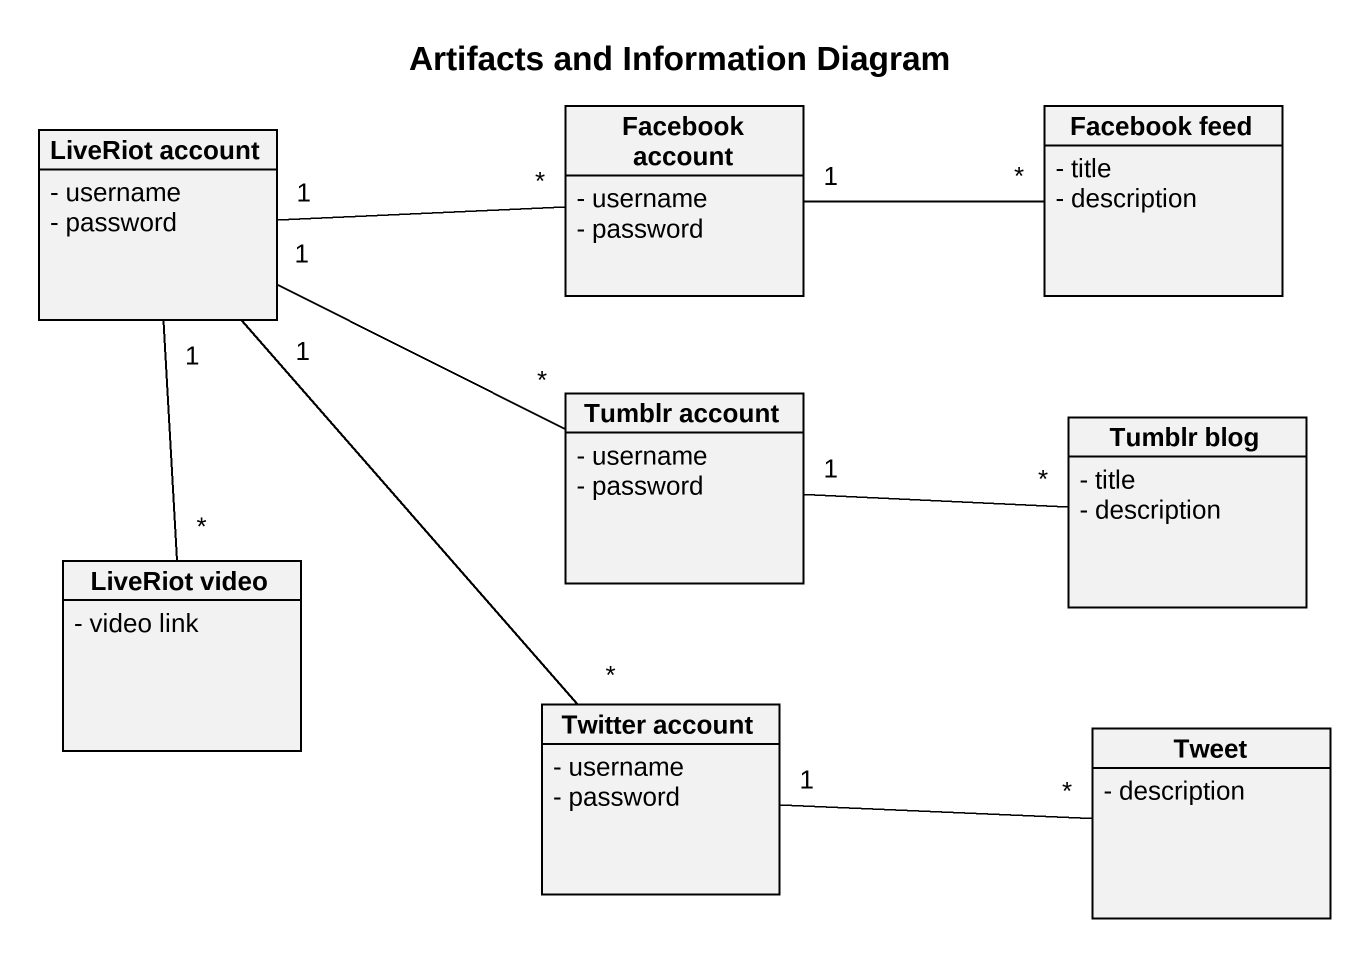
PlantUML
@startuml
title Artifacts and Information Diagram
hide circle
hide empty members
skinparam classAttributeIconSize 0
class "LiveRiot account" as LiveRiot_account {
  - username
  - password
}
class "Facebook account" as Facebook_account {
  - username
  - password
}
class "Facebook feed" as Facebook_feed {
  - title
  - description
}
class "Tumblr account" as Tumblr_account {
  - username
  - password
}
class "Tumblr blog" as Tumblr_blog {
  - title
  - description
}
class "LiveRiot video" as LiveRiot_video {
  - video link
}
class "Twitter account" as Twitter_account {
  - username
  - password
}
class Tweet {
  - description
}
LiveRiot_account "1" -right- "*" Facebook_account
LiveRiot_account "1" -right- "*" Tumblr_account
LiveRiot_account "1" -- "*" LiveRiot_video
LiveRiot_account "1" -- "*" Twitter_account
Facebook_account "1" -right- "*" Facebook_feed
Tumblr_account "1" -right- "*" Tumblr_blog
Twitter_account "1" -right- "*" Tweet
@enduml
